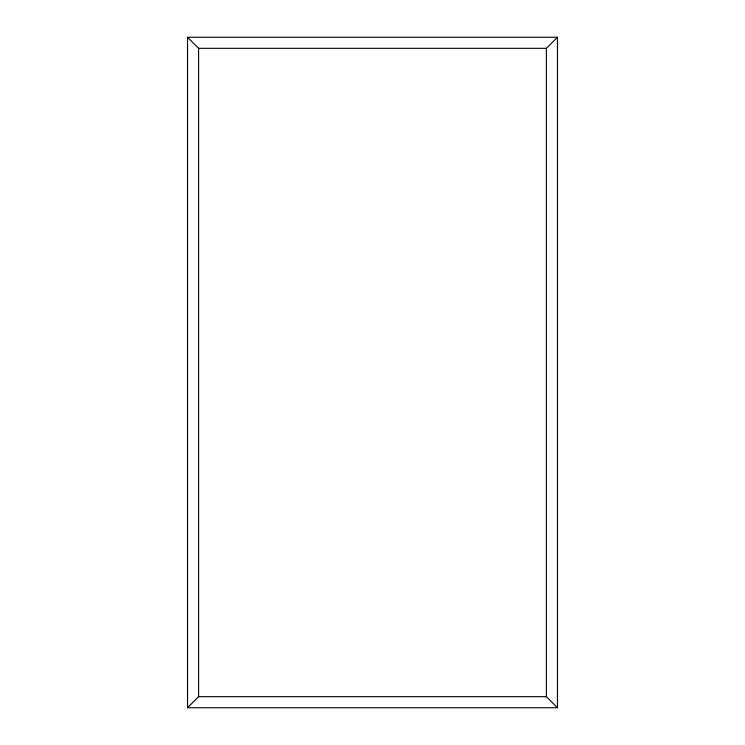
<?xml version="1.0" encoding="UTF-8"?>
<svg xmlns="http://www.w3.org/2000/svg" width="745" height="745" viewBox="0 0 745 745"><rect width="100%" height="100%" fill="white"/><g stroke="black" fill="none" stroke-linecap="round" stroke-linejoin="round"><path stroke-width="1.12" d="M557.465 707.75L546.402 696.677L546.402 48.323L557.465 37.25L187.535 37.25L187.535 707.75L557.465 707.75L557.465 37.25M187.535 707.75L198.598 696.677L198.598 48.323L187.535 37.25M198.598 48.323L546.402 48.323M198.598 696.677L546.402 696.677"/></g></svg>
